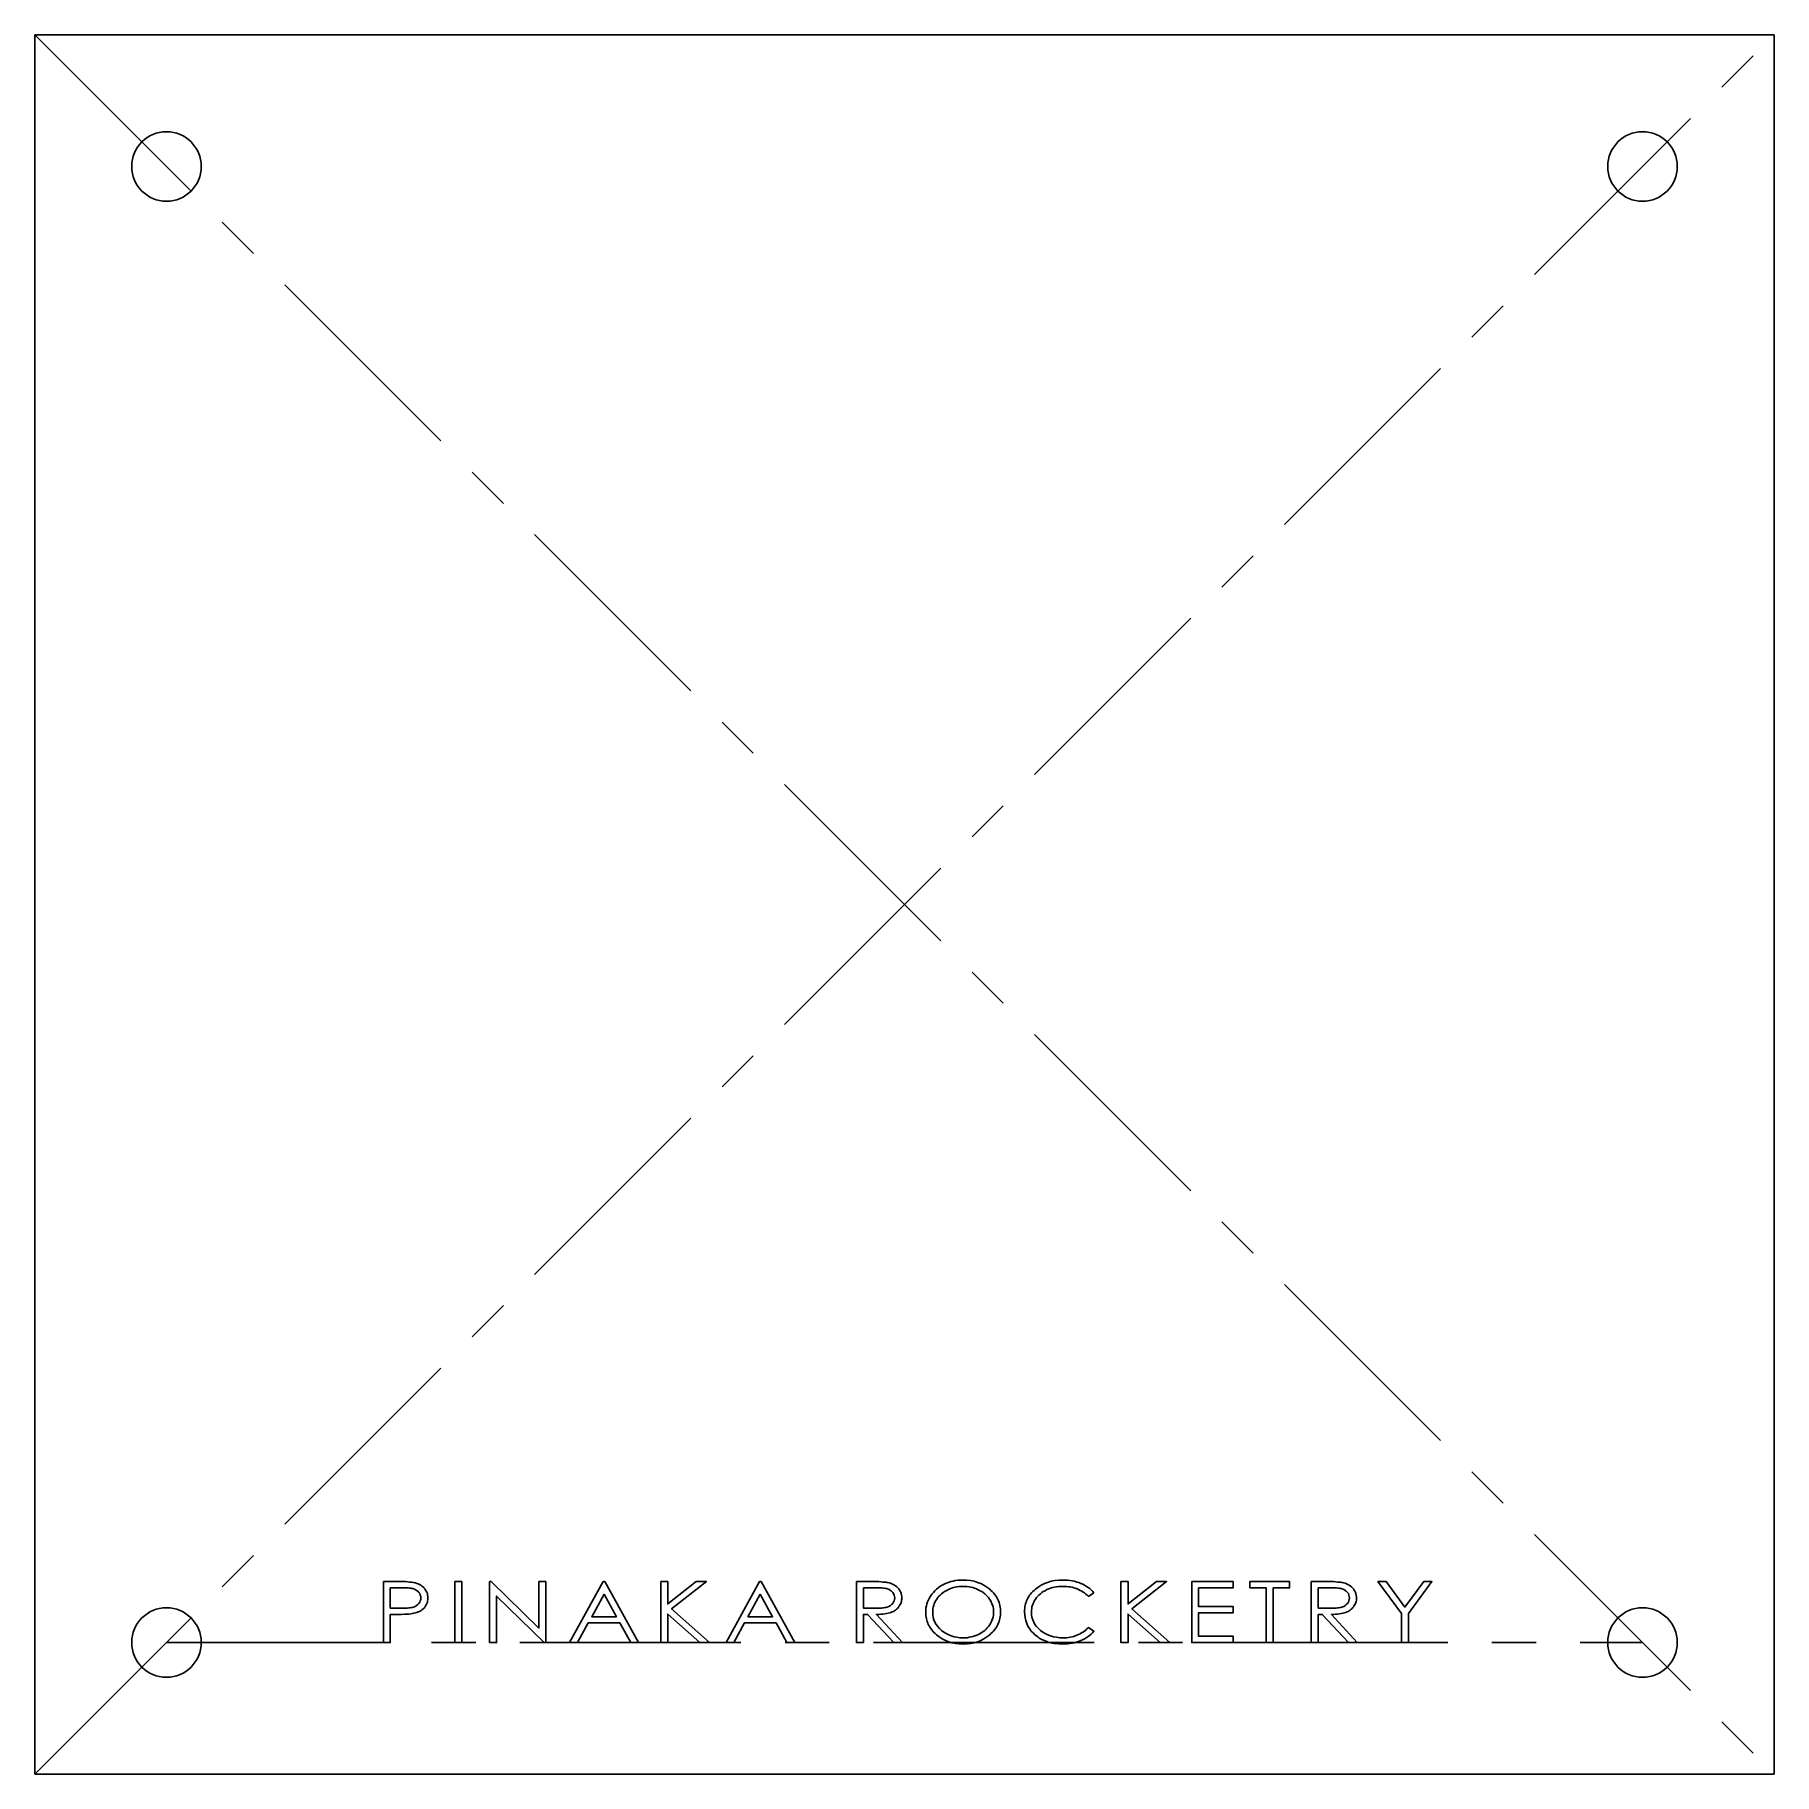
# Model space of a CAD drawing. Header units: millimetres. Extents: x -50 to 50, y -50 to 50.
import ezdxf

# ---------------------------------------------------------------- set-up
doc = ezdxf.new("R2010")
doc.units = ezdxf.units.MM
doc.header["$PDSIZE"] = -1
doc.linetypes.add('CENTERX2', pattern=[20.32, 12.7, -2.54, 2.54, -2.54])

msp = doc.modelspace()

# ---------------------------------------------------------------- linework, layer by layer
at = {"color": 7, "linetype": 'Continuous'}
for p, q in [((-50, -50), (-50, 50)), ((-50, 50), (50, 50)), ((50, -50), (50, 50)), ((-50, -50), (50, -50))]:
    msp.add_line(p, q, dxfattribs=at)
at = {"color": 7, "linetype": 'CENTERX2'}
for p, q in [((-50, -50), (50, 50)), ((-50, 50), (50, -50)), ((-42.43, -42.43), (42.43, -42.43))]:
    msp.add_line(p, q, dxfattribs=at)
at = {"color": 7, "linetype": 'Continuous', "flags": 128}
for points in [[(-29.96, -38.93), (-29.15, -38.93), (-29.15, -38.93), (-28.98, -38.93), (-28.82, -38.93), (-28.68, -38.93), (-28.56, -38.94), (-28.45, -38.95), (-28.35, -38.96), (-28.27, -38.97), (-28.2, -38.98), (-28.2, -38.98), (-28.11, -39), (-28.03, -39.03), (-27.95, -39.06), (-27.88, -39.09), (-27.81, -39.13), (-27.75, -39.18), (-27.68, -39.23), (-27.63, -39.28), (-27.57, -39.34), (-27.53, -39.41), (-27.49, -39.47), (-27.46, -39.54), (-27.43, -39.62), (-27.42, -39.7), (-27.41, -39.78), (-27.4, -39.87), (-27.4, -39.87), (-27.41, -39.95), (-27.42, -40.03), (-27.43, -40.11), (-27.46, -40.19), (-27.49, -40.26), (-27.53, -40.32), (-27.57, -40.39), (-27.62, -40.45), (-27.68, -40.5), (-27.74, -40.55), (-27.81, -40.6), (-27.88, -40.64), (-27.96, -40.67), (-28.04, -40.7), (-28.13, -40.73), (-28.22, -40.75), (-28.22, -40.75), (-28.3, -40.77), (-28.39, -40.78), (-28.5, -40.79), (-28.62, -40.8), (-28.76, -40.8), (-28.91, -40.81), (-29.08, -40.81), (-29.26, -40.81), (-29.26, -40.81), (-29.56, -40.81), (-29.56, -40.81), (-29.56, -42.43), (-29.56, -42.43), (-29.96, -42.43), (-29.96, -42.43), (-29.96, -38.93)], [(-25.85, -38.93), (-25.45, -38.93), (-25.45, -38.93), (-25.45, -42.43), (-25.45, -42.43), (-25.85, -42.43), (-25.85, -42.43), (-25.85, -38.93)], [(-23.85, -42.43), (-23.85, -38.93), (-23.85, -38.93), (-23.76, -38.93), (-23.76, -38.93), (-21.02, -41.6), (-21.02, -41.6), (-21.02, -38.93), (-21.02, -38.93), (-20.62, -38.93), (-20.62, -38.93), (-20.62, -42.43), (-20.62, -42.43), (-20.71, -42.43), (-20.71, -42.43), (-23.45, -39.76), (-23.45, -39.76), (-23.45, -42.43), (-23.45, -42.43), (-23.85, -42.43)], [(-17.23, -38.93), (-15.3, -42.43), (-15.3, -42.43), (-15.74, -42.43), (-15.74, -42.43), (-16.36, -41.3), (-16.36, -41.3), (-18.18, -41.3), (-18.18, -41.3), (-18.8, -42.43), (-18.8, -42.43), (-19.25, -42.43), (-19.25, -42.43), (-17.32, -38.93), (-17.32, -38.93), (-17.23, -38.93)], [(-14.01, -38.93), (-13.61, -38.93), (-13.61, -38.93), (-13.61, -40.21), (-13.61, -40.21), (-11.98, -38.93), (-11.98, -38.93), (-11.39, -38.93), (-11.39, -38.93), (-13.39, -40.5), (-13.39, -40.5), (-11.21, -42.43), (-11.21, -42.43), (-11.77, -42.43), (-11.77, -42.43), (-13.61, -40.79), (-13.61, -40.79), (-13.61, -42.43), (-13.61, -42.43), (-14.01, -42.43), (-14.01, -42.43), (-14.01, -38.93)], [(-8.24, -38.93), (-6.31, -42.43), (-6.31, -42.43), (-6.76, -42.43), (-6.76, -42.43), (-7.38, -41.3), (-7.38, -41.3), (-9.2, -41.3), (-9.2, -41.3), (-9.82, -42.43), (-9.82, -42.43), (-10.26, -42.43), (-10.26, -42.43), (-8.33, -38.93), (-8.33, -38.93), (-8.24, -38.93)], [(-2.76, -38.93), (-1.93, -38.93), (-1.93, -38.93), (-1.76, -38.93), (-1.61, -38.93), (-1.47, -38.93), (-1.35, -38.94), (-1.24, -38.95), (-1.14, -38.95), (-1.06, -38.96), (-0.99, -38.97), (-0.99, -38.97), (-0.9, -38.99), (-0.81, -39.02), (-0.73, -39.05), (-0.66, -39.09), (-0.58, -39.13), (-0.51, -39.17), (-0.45, -39.23), (-0.39, -39.28), (-0.33, -39.34), (-0.29, -39.41), (-0.25, -39.47), (-0.22, -39.55), (-0.19, -39.62), (-0.17, -39.7), (-0.16, -39.78), (-0.16, -39.86), (-0.16, -39.86), (-0.16, -39.93), (-0.17, -40), (-0.18, -40.07), (-0.2, -40.13), (-0.22, -40.19), (-0.25, -40.25), (-0.28, -40.31), (-0.32, -40.37), (-0.36, -40.42), (-0.41, -40.47), (-0.46, -40.52), (-0.51, -40.56), (-0.57, -40.6), (-0.64, -40.64), (-0.71, -40.67), (-0.78, -40.7), (-0.86, -40.72), (-0.94, -40.75), (-1.04, -40.77), (-1.14, -40.78), (-1.24, -40.79), (-1.36, -40.8), (-1.48, -40.81), (-1.61, -40.81), (-1.61, -40.81), (-0.11, -42.43), (-0.11, -42.43), (-0.62, -42.43), (-0.62, -42.43), (-2.12, -40.81), (-2.12, -40.81), (-2.36, -40.81), (-2.36, -40.81), (-2.36, -42.43), (-2.36, -42.43), (-2.76, -42.43), (-2.76, -42.43), (-2.76, -38.93)], [(3.34, -38.84), (3.57, -38.85), (3.79, -38.87), (4, -38.91), (4.2, -38.97), (4.39, -39.04), (4.57, -39.14), (4.74, -39.24), (4.9, -39.37), (4.97, -39.44), (5.04, -39.5), (5.11, -39.58), (5.17, -39.65), (5.23, -39.72), (5.28, -39.8), (5.33, -39.88), (5.37, -39.96), (5.4, -40.04), (5.44, -40.13), (5.46, -40.21), (5.48, -40.3), (5.5, -40.39), (5.51, -40.49), (5.52, -40.58), (5.52, -40.68), (5.52, -40.68), (5.52, -40.77), (5.51, -40.86), (5.5, -40.96), (5.48, -41.05), (5.46, -41.13), (5.44, -41.22), (5.4, -41.3), (5.37, -41.39), (5.33, -41.47), (5.28, -41.55), (5.23, -41.62), (5.17, -41.7), (5.11, -41.77), (5.05, -41.84), (4.97, -41.91), (4.9, -41.98), (4.74, -42.11), (4.57, -42.21), (4.39, -42.31), (4.21, -42.38), (4.01, -42.44), (3.81, -42.48), (3.6, -42.51), (3.38, -42.52), (3.38, -42.52), (3.15, -42.51), (2.94, -42.48), (2.73, -42.44), (2.54, -42.38), (2.35, -42.31), (2.17, -42.22), (2, -42.11), (1.84, -41.98), (1.77, -41.92), (1.69, -41.85), (1.63, -41.77), (1.57, -41.7), (1.51, -41.63), (1.46, -41.55), (1.41, -41.47), (1.37, -41.39), (1.34, -41.31), (1.3, -41.23), (1.28, -41.14), (1.26, -41.06), (1.24, -40.97), (1.23, -40.88), (1.22, -40.79), (1.22, -40.69), (1.22, -40.69), (1.22, -40.57), (1.23, -40.44), (1.26, -40.32), (1.29, -40.21), (1.33, -40.09), (1.38, -39.98), (1.43, -39.86), (1.5, -39.76), (1.57, -39.65), (1.66, -39.55), (1.74, -39.46), (1.84, -39.37), (1.94, -39.29), (2.04, -39.21), (2.16, -39.14), (2.28, -39.08), (2.4, -39.02), (2.53, -38.97), (2.66, -38.93), (2.79, -38.9), (2.92, -38.87), (3.06, -38.85), (3.2, -38.84), (3.34, -38.84)], [(10.89, -39.57), (10.57, -39.78), (10.57, -39.78), (10.5, -39.71), (10.42, -39.64), (10.35, -39.58), (10.27, -39.53), (10.19, -39.47), (10.1, -39.43), (10.01, -39.38), (9.92, -39.34), (9.82, -39.31), (9.73, -39.28), (9.63, -39.25), (9.53, -39.23), (9.42, -39.22), (9.31, -39.2), (9.2, -39.2), (9.09, -39.2), (9.09, -39.2), (8.97, -39.2), (8.85, -39.21), (8.73, -39.22), (8.62, -39.25), (8.51, -39.27), (8.4, -39.31), (8.29, -39.35), (8.18, -39.39), (8.08, -39.45), (7.98, -39.5), (7.89, -39.56), (7.81, -39.63), (7.73, -39.7), (7.66, -39.77), (7.59, -39.85), (7.53, -39.93), (7.48, -40.01), (7.43, -40.1), (7.39, -40.19), (7.36, -40.28), (7.33, -40.38), (7.32, -40.48), (7.3, -40.58), (7.3, -40.68), (7.3, -40.68), (7.31, -40.83), (7.33, -40.98), (7.37, -41.12), (7.43, -41.26), (7.5, -41.39), (7.59, -41.51), (7.7, -41.63), (7.82, -41.73), (7.95, -41.83), (8.09, -41.92), (8.24, -41.99), (8.4, -42.05), (8.57, -42.1), (8.74, -42.13), (8.93, -42.15), (9.12, -42.16), (9.12, -42.16), (9.23, -42.16), (9.33, -42.15), (9.43, -42.14), (9.53, -42.12), (9.63, -42.1), (9.73, -42.08), (9.82, -42.05), (9.91, -42.01), (10, -41.97), (10.09, -41.93), (10.17, -41.88), (10.26, -41.83), (10.34, -41.77), (10.42, -41.71), (10.49, -41.64), (10.57, -41.57), (10.57, -41.57), (10.89, -41.78), (10.89, -41.78), (10.81, -41.87), (10.73, -41.95), (10.64, -42.02), (10.55, -42.09), (10.45, -42.16), (10.35, -42.22), (10.24, -42.27), (10.13, -42.32), (10.01, -42.37), (9.89, -42.41), (9.77, -42.44), (9.64, -42.47), (9.51, -42.49), (9.38, -42.5), (9.25, -42.51), (9.11, -42.52), (9.11, -42.52), (8.97, -42.51), (8.85, -42.51), (8.72, -42.49), (8.6, -42.48), (8.48, -42.46), (8.37, -42.43), (8.26, -42.4), (8.15, -42.36), (8.04, -42.32), (7.94, -42.28), (7.85, -42.23), (7.75, -42.17), (7.66, -42.11), (7.58, -42.05), (7.5, -41.98), (7.42, -41.9), (7.42, -41.9), (7.29, -41.77), (7.19, -41.63), (7.1, -41.49), (7.03, -41.33), (6.97, -41.17), (6.93, -41.01), (6.91, -40.84), (6.9, -40.66), (6.9, -40.66), (6.9, -40.56), (6.91, -40.47), (6.92, -40.38), (6.94, -40.29), (6.96, -40.2), (6.99, -40.11), (7.02, -40.03), (7.05, -39.95), (7.1, -39.87), (7.14, -39.79), (7.19, -39.71), (7.25, -39.64), (7.31, -39.57), (7.38, -39.5), (7.45, -39.43), (7.53, -39.36), (7.69, -39.24), (7.86, -39.13), (8.04, -39.04), (8.23, -38.97), (8.44, -38.91), (8.65, -38.87), (8.87, -38.85), (9.1, -38.84), (9.1, -38.84), (9.24, -38.84), (9.38, -38.85), (9.52, -38.86), (9.65, -38.89), (9.77, -38.91), (9.9, -38.95), (10.02, -38.98), (10.13, -39.03), (10.25, -39.08), (10.35, -39.14), (10.46, -39.2), (10.55, -39.26), (10.65, -39.33), (10.73, -39.4), (10.81, -39.48), (10.89, -39.57)], [(12.44, -38.93), (12.85, -38.93), (12.85, -38.93), (12.85, -40.21), (12.85, -40.21), (14.48, -38.93), (14.48, -38.93), (15.07, -38.93), (15.07, -38.93), (13.07, -40.5), (13.07, -40.5), (15.25, -42.43), (15.25, -42.43), (14.69, -42.43), (14.69, -42.43), (12.85, -40.79), (12.85, -40.79), (12.85, -42.43), (12.85, -42.43), (12.44, -42.43), (12.44, -42.43), (12.44, -38.93)], [(16.51, -38.93), (18.89, -38.93), (18.89, -38.93), (18.89, -39.29), (18.89, -39.29), (16.91, -39.29), (16.91, -39.29), (16.91, -40.36), (16.91, -40.36), (18.89, -40.36), (18.89, -40.36), (18.89, -40.72), (18.89, -40.72), (16.91, -40.72), (16.91, -40.72), (16.91, -42.07), (16.91, -42.07), (18.89, -42.07), (18.89, -42.07), (18.89, -42.43), (18.89, -42.43), (16.51, -42.43), (16.51, -42.43), (16.51, -38.93)], [(19.86, -39.29), (19.86, -38.93), (19.86, -38.93), (22.14, -38.93), (22.14, -38.93), (22.14, -39.29), (22.14, -39.29), (21.2, -39.29), (21.2, -39.29), (21.2, -42.43), (21.2, -42.43), (20.8, -42.43), (20.8, -42.43), (20.8, -39.29), (20.8, -39.29), (19.86, -39.29)], [(23.38, -38.93), (24.21, -38.93), (24.21, -38.93), (24.38, -38.93), (24.53, -38.93), (24.67, -38.93), (24.79, -38.94), (24.9, -38.95), (25, -38.95), (25.08, -38.96), (25.15, -38.97), (25.15, -38.97), (25.24, -38.99), (25.33, -39.02), (25.41, -39.05), (25.49, -39.09), (25.56, -39.13), (25.63, -39.17), (25.69, -39.23), (25.75, -39.28), (25.81, -39.34), (25.85, -39.41), (25.89, -39.47), (25.93, -39.55), (25.95, -39.62), (25.97, -39.7), (25.98, -39.78), (25.99, -39.86), (25.99, -39.86), (25.98, -39.93), (25.98, -40), (25.96, -40.07), (25.95, -40.13), (25.92, -40.19), (25.89, -40.25), (25.86, -40.31), (25.82, -40.37), (25.78, -40.42), (25.73, -40.47), (25.68, -40.52), (25.63, -40.56), (25.57, -40.6), (25.5, -40.64), (25.44, -40.67), (25.36, -40.7), (25.28, -40.72), (25.2, -40.75), (25.11, -40.77), (25.01, -40.78), (24.9, -40.79), (24.78, -40.8), (24.66, -40.81), (24.54, -40.81), (24.54, -40.81), (26.03, -42.43), (26.03, -42.43), (25.52, -42.43), (25.52, -42.43), (24.02, -40.81), (24.02, -40.81), (23.79, -40.81), (23.79, -40.81), (23.79, -42.43), (23.79, -42.43), (23.38, -42.43), (23.38, -42.43), (23.38, -38.93)], [(27.22, -38.93), (27.7, -38.93), (27.7, -38.93), (28.77, -40.39), (28.77, -40.39), (29.85, -38.93), (29.85, -38.93), (30.32, -38.93), (30.32, -38.93), (28.97, -40.76), (28.97, -40.76), (28.97, -42.43), (28.97, -42.43), (28.57, -42.43), (28.57, -42.43), (28.57, -40.76), (28.57, -40.76), (27.22, -38.93)], [(-29.56, -39.29), (-29.56, -40.45), (-29.56, -40.45), (-28.85, -40.46), (-28.85, -40.46), (-28.75, -40.46), (-28.66, -40.46), (-28.57, -40.45), (-28.49, -40.44), (-28.41, -40.43), (-28.34, -40.42), (-28.28, -40.41), (-28.23, -40.4), (-28.14, -40.36), (-28.05, -40.31), (-27.98, -40.25), (-27.92, -40.19), (-27.87, -40.11), (-27.84, -40.04), (-27.81, -39.95), (-27.81, -39.87), (-27.81, -39.87), (-27.81, -39.78), (-27.84, -39.7), (-27.87, -39.62), (-27.92, -39.55), (-27.98, -39.48), (-28.05, -39.43), (-28.13, -39.38), (-28.22, -39.35), (-28.27, -39.33), (-28.33, -39.32), (-28.39, -39.31), (-28.46, -39.3), (-28.54, -39.29), (-28.63, -39.29), (-28.72, -39.29), (-28.82, -39.29), (-28.82, -39.29), (-29.56, -39.29)], [(-17.27, -39.65), (-17.98, -40.95), (-17.98, -40.95), (-16.56, -40.95), (-16.56, -40.95), (-17.27, -39.65)], [(-8.29, -39.65), (-9, -40.95), (-9, -40.95), (-7.58, -40.95), (-7.58, -40.95), (-8.29, -39.65)], [(-2.36, -39.29), (-2.36, -40.45), (-2.36, -40.45), (-1.62, -40.46), (-1.62, -40.46), (-1.52, -40.46), (-1.42, -40.45), (-1.33, -40.45), (-1.25, -40.44), (-1.18, -40.43), (-1.11, -40.42), (-1.05, -40.41), (-0.99, -40.39), (-0.9, -40.35), (-0.81, -40.31), (-0.74, -40.25), (-0.68, -40.18), (-0.63, -40.11), (-0.59, -40.03), (-0.57, -39.95), (-0.56, -39.86), (-0.56, -39.86), (-0.57, -39.78), (-0.59, -39.7), (-0.63, -39.62), (-0.68, -39.55), (-0.74, -39.48), (-0.81, -39.43), (-0.89, -39.38), (-0.98, -39.35), (-1.03, -39.33), (-1.09, -39.32), (-1.16, -39.31), (-1.23, -39.3), (-1.31, -39.29), (-1.4, -39.29), (-1.5, -39.29), (-1.61, -39.29), (-1.61, -39.29), (-2.36, -39.29)], [(3.36, -39.2), (3.25, -39.2), (3.13, -39.21), (3.02, -39.22), (2.91, -39.25), (2.81, -39.27), (2.7, -39.31), (2.6, -39.35), (2.49, -39.4), (2.39, -39.45), (2.3, -39.5), (2.21, -39.57), (2.13, -39.63), (2.05, -39.7), (1.98, -39.77), (1.91, -39.85), (1.85, -39.94), (1.8, -40.02), (1.75, -40.11), (1.71, -40.2), (1.68, -40.29), (1.65, -40.39), (1.63, -40.49), (1.62, -40.59), (1.62, -40.69), (1.62, -40.69), (1.63, -40.84), (1.65, -40.99), (1.69, -41.13), (1.75, -41.26), (1.82, -41.39), (1.91, -41.51), (2.01, -41.62), (2.13, -41.73), (2.26, -41.83), (2.4, -41.92), (2.54, -41.99), (2.69, -42.05), (2.85, -42.1), (3.01, -42.13), (3.18, -42.15), (3.36, -42.16), (3.36, -42.16), (3.48, -42.15), (3.6, -42.15), (3.71, -42.13), (3.82, -42.11), (3.93, -42.08), (4.04, -42.05), (4.15, -42.01), (4.25, -41.96), (4.35, -41.91), (4.45, -41.86), (4.53, -41.8), (4.62, -41.73), (4.69, -41.66), (4.76, -41.59), (4.83, -41.51), (4.89, -41.43), (4.94, -41.34), (4.99, -41.25), (5.03, -41.16), (5.06, -41.07), (5.09, -40.97), (5.11, -40.88), (5.12, -40.78), (5.12, -40.67), (5.12, -40.67), (5.12, -40.57), (5.11, -40.47), (5.09, -40.38), (5.06, -40.28), (5.03, -40.19), (4.99, -40.1), (4.94, -40.01), (4.89, -39.93), (4.83, -39.85), (4.76, -39.77), (4.69, -39.7), (4.61, -39.63), (4.53, -39.56), (4.44, -39.5), (4.35, -39.45), (4.24, -39.4), (4.14, -39.35), (4.03, -39.31), (3.93, -39.27), (3.82, -39.25), (3.7, -39.22), (3.59, -39.21), (3.48, -39.2), (3.36, -39.2)], [(23.79, -39.29), (23.79, -40.45), (23.79, -40.45), (24.52, -40.46), (24.52, -40.46), (24.62, -40.46), (24.72, -40.45), (24.81, -40.45), (24.89, -40.44), (24.96, -40.43), (25.03, -40.42), (25.09, -40.41), (25.15, -40.39), (25.25, -40.35), (25.33, -40.31), (25.4, -40.25), (25.47, -40.18), (25.52, -40.11), (25.55, -40.03), (25.57, -39.95), (25.58, -39.86), (25.58, -39.86), (25.57, -39.78), (25.55, -39.7), (25.52, -39.62), (25.47, -39.55), (25.4, -39.48), (25.33, -39.43), (25.25, -39.38), (25.16, -39.35), (25.11, -39.33), (25.05, -39.32), (24.99, -39.31), (24.91, -39.3), (24.83, -39.29), (24.74, -39.29), (24.64, -39.29), (24.54, -39.29), (24.54, -39.29), (23.79, -39.29)]]:
    msp.add_lwpolyline(points, dxfattribs=at)
at = {"color": 7, "linetype": 'Continuous'}
for centre in [(-42.43, 42.43), (42.43, 42.43), (-42.43, -42.43), (42.43, -42.43)]:
    msp.add_circle(centre, 2, dxfattribs=at)
msp.add_point((0, 0), dxfattribs=at)
msp.add_point((0, 0), dxfattribs=at)

doc.saveas('drawing.dxf')
